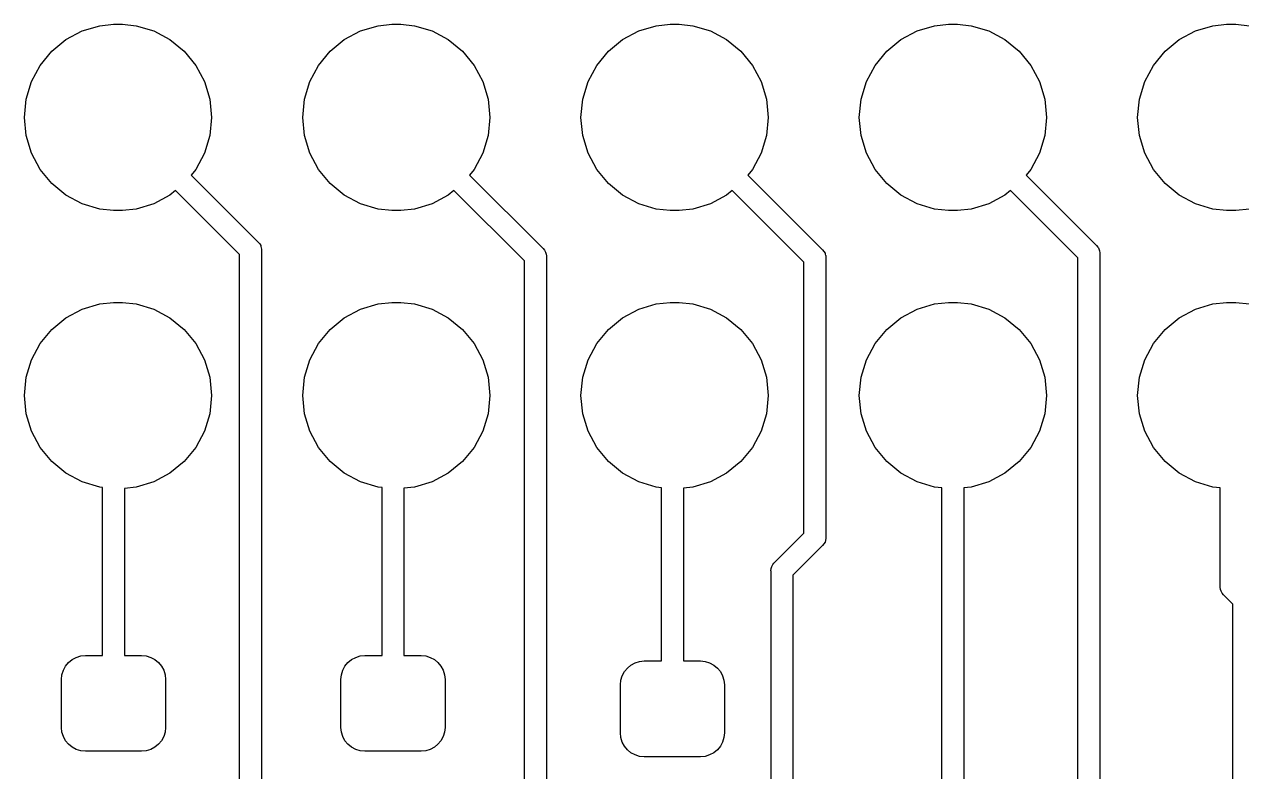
# Model space of a CAD drawing. Extents: x 1 to 84, y 1 to 137.
# Drawn here: x 27.89 to 39, y 64.26 to 71.09 of the extents above; entities that cross this region are included whole.
import ezdxf

# ---------------------------------------------------------------- set-up
doc = ezdxf.new("R2010")
doc.units = 0
doc.layers.add('BLACK', color=7, linetype='CONTINUOUS')

msp = doc.modelspace()

# ---------------------------------------------------------------- linework, layer by layer
at = {"layer": 'BLACK', "linetype": 'CONTINUOUS'}
for p, q in [((28.2655, 70.9502), (28.4131, 71.0291)), ((28.4131, 71.0291), (28.5734, 71.0777)), ((28.5734, 71.0777), (28.6983, 71.09)), ((28.6983, 71.09), (28.7817, 71.09)), ((28.7817, 71.09), (28.9066, 71.0777)), ((28.9066, 71.0777), (29.0669, 71.0291)), ((29.0669, 71.0291), (29.2145, 70.9502)), ((30.8055, 70.9502), (30.9531, 71.0291)), ((30.9531, 71.0291), (31.1134, 71.0777)), ((31.1134, 71.0777), (31.2383, 71.09)), ((31.2383, 71.09), (31.3217, 71.09)), ((31.3217, 71.09), (31.4466, 71.0777)), ((31.4466, 71.0777), (31.6069, 71.0291)), ((31.6069, 71.0291), (31.7545, 70.9502)), ((33.3455, 70.9502), (33.4931, 71.0291)), ((33.4931, 71.0291), (33.6534, 71.0777)), ((33.6534, 71.0777), (33.7783, 71.09)), ((33.7783, 71.09), (33.8617, 71.09)), ((33.8617, 71.09), (33.9866, 71.0777)), ((33.9866, 71.0777), (34.1469, 71.0291)), ((34.1469, 71.0291), (34.2945, 70.9502)), ((35.8855, 70.9502), (36.0331, 71.0291)), ((36.0331, 71.0291), (36.1934, 71.0777)), ((36.1934, 71.0777), (36.3183, 71.09)), ((36.3183, 71.09), (36.4017, 71.09)), ((36.4017, 71.09), (36.5266, 71.0777)), ((36.5266, 71.0777), (36.6869, 71.0291)), ((36.6869, 71.0291), (36.8345, 70.9502)), ((38.4255, 70.9502), (38.5731, 71.0291)), ((38.5731, 71.0291), (38.7334, 71.0777)), ((38.7334, 71.0777), (38.8583, 71.09)), ((38.8583, 71.09), (38.9417, 71.09)), ((38.9417, 71.09), (39.0666, 71.0777)), ((28.1361, 70.8439), (28.2655, 70.9502)), ((29.2145, 70.9502), (29.3439, 70.8439)), ((30.6761, 70.8439), (30.8055, 70.9502)), ((31.7545, 70.9502), (31.8839, 70.8439)), ((33.2161, 70.8439), (33.3455, 70.9502)), ((34.2945, 70.9502), (34.4239, 70.8439)), ((35.7561, 70.8439), (35.8855, 70.9502)), ((36.8345, 70.9502), (36.9639, 70.8439)), ((38.2961, 70.8439), (38.4255, 70.9502)), ((28.0298, 70.7145), (28.1361, 70.8439)), ((29.3439, 70.8439), (29.4502, 70.7145)), ((30.5698, 70.7145), (30.6761, 70.8439)), ((31.8839, 70.8439), (31.9902, 70.7145)), ((33.1098, 70.7145), (33.2161, 70.8439)), ((34.4239, 70.8439), (34.5302, 70.7145)), ((35.6498, 70.7145), (35.7561, 70.8439)), ((36.9639, 70.8439), (37.0702, 70.7145)), ((38.1898, 70.7145), (38.2961, 70.8439)), ((27.9509, 70.5669), (28.0298, 70.7145)), ((29.4502, 70.7145), (29.5291, 70.5669)), ((30.4909, 70.5669), (30.5698, 70.7145)), ((31.9902, 70.7145), (32.0691, 70.5669)), ((33.0309, 70.5669), (33.1098, 70.7145)), ((34.5302, 70.7145), (34.6091, 70.5669)), ((35.5709, 70.5669), (35.6498, 70.7145)), ((37.0702, 70.7145), (37.1491, 70.5669)), ((38.1109, 70.5669), (38.1898, 70.7145)), ((27.9023, 70.4066), (27.9509, 70.5669)), ((29.5291, 70.5669), (29.5777, 70.4066)), ((30.4423, 70.4066), (30.4909, 70.5669)), ((32.0691, 70.5669), (32.1177, 70.4066)), ((32.9823, 70.4066), (33.0309, 70.5669)), ((34.6091, 70.5669), (34.6577, 70.4066)), ((35.5223, 70.4066), (35.5709, 70.5669)), ((37.1491, 70.5669), (37.1977, 70.4066)), ((38.0623, 70.4066), (38.1109, 70.5669)), ((27.8859, 70.24), (27.9023, 70.4066)), ((29.5777, 70.4066), (29.5941, 70.24)), ((30.4259, 70.24), (30.4423, 70.4066)), ((32.1177, 70.4066), (32.1341, 70.24)), ((32.9659, 70.24), (32.9823, 70.4066)), ((34.6577, 70.4066), (34.6741, 70.24)), ((35.5059, 70.24), (35.5223, 70.4066)), ((37.1977, 70.4066), (37.2141, 70.24)), ((38.0459, 70.24), (38.0623, 70.4066)), ((27.9023, 70.0734), (27.8859, 70.24)), ((29.5941, 70.24), (29.5777, 70.0734)), ((30.4423, 70.0734), (30.4259, 70.24)), ((32.1341, 70.24), (32.1177, 70.0734)), ((32.9823, 70.0734), (32.9659, 70.24)), ((34.6741, 70.24), (34.6577, 70.0734)), ((35.5223, 70.0734), (35.5059, 70.24)), ((37.2141, 70.24), (37.1977, 70.0734)), ((38.0623, 70.0734), (38.0459, 70.24)), ((27.9509, 69.9131), (27.9023, 70.0734)), ((29.5777, 70.0734), (29.5291, 69.9131)), ((30.4909, 69.9131), (30.4423, 70.0734)), ((32.1177, 70.0734), (32.0691, 69.9131)), ((33.0309, 69.9131), (32.9823, 70.0734)), ((34.6577, 70.0734), (34.6091, 69.9131)), ((35.5709, 69.9131), (35.5223, 70.0734)), ((37.1977, 70.0734), (37.1491, 69.9131)), ((38.1109, 69.9131), (38.0623, 70.0734)), ((28.0298, 69.7655), (27.9509, 69.9131)), ((29.5291, 69.9131), (29.4502, 69.7655)), ((30.5698, 69.7655), (30.4909, 69.9131)), ((32.0691, 69.9131), (31.9902, 69.7655)), ((33.1098, 69.7655), (33.0309, 69.9131)), ((34.6091, 69.9131), (34.5302, 69.7655)), ((35.6498, 69.7655), (35.5709, 69.9131)), ((37.1491, 69.9131), (37.0702, 69.7655)), ((38.1898, 69.7655), (38.1109, 69.9131)), ((28.1361, 69.6361), (28.0298, 69.7655)), ((29.4502, 69.7655), (29.4077, 69.7137)), ((29.4077, 69.7137), (30.0172, 69.1042)), ((30.6761, 69.6361), (30.5698, 69.7655)), ((31.9902, 69.7655), (31.9477, 69.7137)), ((31.9477, 69.7137), (32.6172, 69.0442)), ((33.2161, 69.6361), (33.1098, 69.7655)), ((34.5302, 69.7655), (34.4877, 69.7137)), ((34.4877, 69.7137), (35.1672, 69.0342)), ((35.7561, 69.6361), (35.6498, 69.7655)), ((37.0702, 69.7655), (37.0277, 69.7137)), ((37.0277, 69.7137), (37.6672, 69.0742)), ((38.2961, 69.6361), (38.1898, 69.7655)), ((28.2655, 69.5298), (28.1361, 69.6361)), ((29.2663, 69.5723), (29.2145, 69.5298)), ((29.85, 68.9886), (29.2663, 69.5723)), ((30.8055, 69.5298), (30.6761, 69.6361)), ((31.8063, 69.5723), (31.7545, 69.5298)), ((32.45, 68.9286), (31.8063, 69.5723)), ((33.3455, 69.5298), (33.2161, 69.6361)), ((34.3463, 69.5723), (34.2945, 69.5298)), ((35, 68.9186), (34.3463, 69.5723)), ((35.8855, 69.5298), (35.7561, 69.6361)), ((36.8863, 69.5723), (36.8345, 69.5298)), ((37.5, 68.9586), (36.8863, 69.5723)), ((38.4255, 69.5298), (38.2961, 69.6361)), ((28.4131, 69.4509), (28.2655, 69.5298)), ((28.5734, 69.4023), (28.4131, 69.4509)), ((29.0669, 69.4509), (28.9066, 69.4023)), ((29.2145, 69.5298), (29.0669, 69.4509)), ((30.9531, 69.4509), (30.8055, 69.5298)), ((31.1134, 69.4023), (30.9531, 69.4509)), ((31.6069, 69.4509), (31.4466, 69.4023)), ((31.7545, 69.5298), (31.6069, 69.4509)), ((33.4931, 69.4509), (33.3455, 69.5298)), ((33.6534, 69.4023), (33.4931, 69.4509)), ((34.1469, 69.4509), (33.9866, 69.4023)), ((34.2945, 69.5298), (34.1469, 69.4509)), ((36.0331, 69.4509), (35.8855, 69.5298)), ((36.1934, 69.4023), (36.0331, 69.4509)), ((36.6869, 69.4509), (36.5266, 69.4023)), ((36.8345, 69.5298), (36.6869, 69.4509)), ((38.5731, 69.4509), (38.4255, 69.5298)), ((38.7334, 69.4023), (38.5731, 69.4509)), ((28.6983, 69.39), (28.5734, 69.4023)), ((28.7817, 69.39), (28.6983, 69.39)), ((28.9066, 69.4023), (28.7817, 69.39)), ((31.2383, 69.39), (31.1134, 69.4023)), ((31.3217, 69.39), (31.2383, 69.39)), ((31.4466, 69.4023), (31.3217, 69.39)), ((33.7783, 69.39), (33.6534, 69.4023)), ((33.8617, 69.39), (33.7783, 69.39)), ((33.9866, 69.4023), (33.8617, 69.39)), ((36.3183, 69.39), (36.1934, 69.4023)), ((36.4017, 69.39), (36.3183, 69.39)), ((36.5266, 69.4023), (36.4017, 69.39)), ((38.8583, 69.39), (38.7334, 69.4023)), ((38.9417, 69.39), (38.8583, 69.39)), ((39.0666, 69.4023), (38.9417, 69.39)), ((30.0172, 69.1042), (30.0211, 69.1011)), ((30.0211, 69.1011), (30.0242, 69.0972)), ((29.85, 62.175), (29.85, 68.9886)), ((30.0242, 69.0972), (30.0242, 69.0972)), ((30.0242, 69.0972), (30.0258, 69.0952)), ((30.0258, 69.0952), (30.0335, 69.0858)), ((30.0335, 69.0858), (30.0428, 69.0685)), ((30.0428, 69.0685), (30.0456, 69.0595)), ((30.0456, 69.0595), (30.0486, 69.0496)), ((30.0486, 69.0496), (30.0486, 69.0496)), ((30.0486, 69.0496), (30.05, 69.0349)), ((30.05, 69.0349), (30.05, 69.0349)), ((30.05, 69.0349), (30.0505, 69.03)), ((30.0505, 69.03), (30.05, 69.0251)), ((30.05, 69.0251), (30.05, 62.175)), ((32.6172, 69.0442), (32.6211, 69.0411)), ((32.6211, 69.0411), (32.6335, 69.0258)), ((32.6335, 69.0258), (32.6428, 69.0085)), ((32.6428, 69.0085), (32.6452, 69.0008)), ((32.6452, 69.0008), (32.6481, 68.9911)), ((32.6481, 68.9911), (32.6486, 68.9896)), ((32.6486, 68.9896), (32.65, 68.9749)), ((35.1672, 69.0342), (35.1711, 69.0311)), ((35.1711, 69.0311), (35.1835, 69.0158)), ((35.1835, 69.0158), (35.1928, 68.9985)), ((35.1928, 68.9985), (35.1955, 68.9896)), ((35.1955, 68.9896), (35.1986, 68.9796)), ((37.6672, 69.0742), (37.6711, 69.0711)), ((37.6711, 69.0711), (37.6835, 69.0558)), ((37.6835, 69.0558), (37.6874, 69.0486)), ((37.6874, 69.0486), (37.6928, 69.0385)), ((37.6928, 69.0385), (37.6983, 69.0205)), ((37.6983, 69.0205), (37.6986, 69.0196)), ((37.6986, 69.0196), (37.7, 69.0049)), ((37.7, 69.0049), (37.7, 69.0049)), ((37.7, 69.0049), (37.7005, 69)), ((37.7005, 69), (37.7, 68.9951)), ((37.7, 68.9951), (37.7, 61.2914)), ((32.45, 62.175), (32.45, 68.9286)), ((32.65, 68.9749), (32.65, 68.9749)), ((32.65, 68.9749), (32.6505, 68.97)), ((32.6505, 68.97), (32.65, 68.9651)), ((32.65, 68.9651), (32.65, 62.175)), ((35, 66.4414), (35, 68.9186)), ((35.1986, 68.9796), (35.1988, 68.9772)), ((35.1988, 68.9772), (35.2, 68.9649)), ((35.2, 68.9649), (35.2, 68.9649)), ((35.2, 68.9649), (35.2005, 68.96)), ((35.2005, 68.96), (35.2, 68.9551)), ((35.2, 68.9551), (35.2, 66.4049)), ((37.5, 61.2549), (37.5, 68.9586)), ((28.5734, 68.5377), (28.6983, 68.55)), ((28.6983, 68.55), (28.7817, 68.55)), ((28.7817, 68.55), (28.9066, 68.5377)), ((31.1134, 68.5377), (31.2383, 68.55)), ((31.2383, 68.55), (31.3217, 68.55)), ((31.3217, 68.55), (31.4466, 68.5377)), ((33.6534, 68.5377), (33.7783, 68.55)), ((33.7783, 68.55), (33.8617, 68.55)), ((33.8617, 68.55), (33.9866, 68.5377)), ((36.1934, 68.5377), (36.3183, 68.55)), ((36.3183, 68.55), (36.4017, 68.55)), ((36.4017, 68.55), (36.5266, 68.5377)), ((38.7334, 68.5377), (38.8583, 68.55)), ((38.8583, 68.55), (38.9417, 68.55)), ((38.9417, 68.55), (39.0666, 68.5377)), ((28.2655, 68.4102), (28.4131, 68.4891)), ((28.4131, 68.4891), (28.5734, 68.5377)), ((28.9066, 68.5377), (29.0669, 68.4891)), ((29.0669, 68.4891), (29.2145, 68.4102)), ((30.8055, 68.4102), (30.9531, 68.4891)), ((30.9531, 68.4891), (31.1134, 68.5377)), ((31.4466, 68.5377), (31.6069, 68.4891)), ((31.6069, 68.4891), (31.7545, 68.4102)), ((33.3455, 68.4102), (33.4931, 68.4891)), ((33.4931, 68.4891), (33.6534, 68.5377)), ((33.9866, 68.5377), (34.1469, 68.4891)), ((34.1469, 68.4891), (34.2945, 68.4102)), ((35.8855, 68.4102), (36.0331, 68.4891)), ((36.0331, 68.4891), (36.1934, 68.5377)), ((36.5266, 68.5377), (36.6869, 68.4891)), ((36.6869, 68.4891), (36.8345, 68.4102)), ((38.4255, 68.4102), (38.5731, 68.4891)), ((38.5731, 68.4891), (38.7334, 68.5377)), ((28.1361, 68.3039), (28.2655, 68.4102)), ((29.2145, 68.4102), (29.3439, 68.3039)), ((30.6761, 68.3039), (30.8055, 68.4102)), ((31.7545, 68.4102), (31.8839, 68.3039)), ((33.2161, 68.3039), (33.3455, 68.4102)), ((34.2945, 68.4102), (34.4239, 68.3039)), ((35.7561, 68.3039), (35.8855, 68.4102)), ((36.8345, 68.4102), (36.9639, 68.3039)), ((38.2961, 68.3039), (38.4255, 68.4102)), ((28.0298, 68.1745), (28.1361, 68.3039)), ((29.3439, 68.3039), (29.4502, 68.1745)), ((30.5698, 68.1745), (30.6761, 68.3039)), ((31.8839, 68.3039), (31.9902, 68.1745)), ((33.1098, 68.1745), (33.2161, 68.3039)), ((34.4239, 68.3039), (34.5302, 68.1745)), ((35.6498, 68.1745), (35.7561, 68.3039)), ((36.9639, 68.3039), (37.0702, 68.1745)), ((38.1898, 68.1745), (38.2961, 68.3039)), ((27.9509, 68.0269), (28.0298, 68.1745)), ((29.4502, 68.1745), (29.5291, 68.0269)), ((30.4909, 68.0269), (30.5698, 68.1745)), ((31.9902, 68.1745), (32.0691, 68.0269)), ((33.0309, 68.0269), (33.1098, 68.1745)), ((34.5302, 68.1745), (34.6091, 68.0269)), ((35.5709, 68.0269), (35.6498, 68.1745)), ((37.0702, 68.1745), (37.1491, 68.0269)), ((38.1109, 68.0269), (38.1898, 68.1745)), ((27.9023, 67.8666), (27.9509, 68.0269)), ((29.5291, 68.0269), (29.5777, 67.8666)), ((30.4423, 67.8666), (30.4909, 68.0269)), ((32.0691, 68.0269), (32.1177, 67.8666)), ((32.9823, 67.8666), (33.0309, 68.0269)), ((34.6091, 68.0269), (34.6577, 67.8666)), ((35.5223, 67.8666), (35.5709, 68.0269)), ((37.1491, 68.0269), (37.1977, 67.8666)), ((38.0623, 67.8666), (38.1109, 68.0269)), ((27.8859, 67.7), (27.9023, 67.8666)), ((29.5777, 67.8666), (29.5941, 67.7)), ((30.4259, 67.7), (30.4423, 67.8666)), ((32.1177, 67.8666), (32.1341, 67.7)), ((32.9659, 67.7), (32.9823, 67.8666)), ((34.6577, 67.8666), (34.6741, 67.7)), ((35.5059, 67.7), (35.5223, 67.8666)), ((37.1977, 67.8666), (37.2141, 67.7)), ((38.0459, 67.7), (38.0623, 67.8666)), ((27.9023, 67.5334), (27.8859, 67.7)), ((29.5941, 67.7), (29.5777, 67.5334)), ((30.4423, 67.5334), (30.4259, 67.7)), ((32.1341, 67.7), (32.1177, 67.5334)), ((32.9823, 67.5334), (32.9659, 67.7)), ((34.6741, 67.7), (34.6577, 67.5334)), ((35.5223, 67.5334), (35.5059, 67.7)), ((37.2141, 67.7), (37.1977, 67.5334)), ((38.0623, 67.5334), (38.0459, 67.7)), ((27.9509, 67.3731), (27.9023, 67.5334)), ((29.5777, 67.5334), (29.5291, 67.3731)), ((30.4909, 67.3731), (30.4423, 67.5334)), ((32.1177, 67.5334), (32.0691, 67.3731)), ((33.0309, 67.3731), (32.9823, 67.5334)), ((34.6577, 67.5334), (34.6091, 67.3731)), ((35.5709, 67.3731), (35.5223, 67.5334)), ((37.1977, 67.5334), (37.1491, 67.3731)), ((38.1109, 67.3731), (38.0623, 67.5334)), ((28.0298, 67.2255), (27.9509, 67.3731)), ((29.5291, 67.3731), (29.4502, 67.2255)), ((30.5698, 67.2255), (30.4909, 67.3731)), ((32.0691, 67.3731), (31.9902, 67.2255)), ((33.1098, 67.2255), (33.0309, 67.3731)), ((34.6091, 67.3731), (34.5302, 67.2255)), ((35.6498, 67.2255), (35.5709, 67.3731)), ((37.1491, 67.3731), (37.0702, 67.2255)), ((38.1898, 67.2255), (38.1109, 67.3731)), ((28.1361, 67.0961), (28.0298, 67.2255)), ((29.4502, 67.2255), (29.3439, 67.0961)), ((30.6761, 67.0961), (30.5698, 67.2255)), ((31.9902, 67.2255), (31.8839, 67.0961)), ((33.2161, 67.0961), (33.1098, 67.2255)), ((34.5302, 67.2255), (34.4239, 67.0961)), ((35.7561, 67.0961), (35.6498, 67.2255)), ((37.0702, 67.2255), (36.9639, 67.0961)), ((38.2961, 67.0961), (38.1898, 67.2255)), ((28.2655, 66.9898), (28.1361, 67.0961)), ((28.4131, 66.9109), (28.2655, 66.9898)), ((29.2145, 66.9898), (29.0669, 66.9109)), ((29.3439, 67.0961), (29.2145, 66.9898)), ((30.8055, 66.9898), (30.6761, 67.0961)), ((30.9531, 66.9109), (30.8055, 66.9898)), ((31.7545, 66.9898), (31.6069, 66.9109)), ((31.8839, 67.0961), (31.7545, 66.9898)), ((33.3455, 66.9898), (33.2161, 67.0961)), ((33.4931, 66.9109), (33.3455, 66.9898)), ((34.2945, 66.9898), (34.1469, 66.9109)), ((34.4239, 67.0961), (34.2945, 66.9898)), ((35.8855, 66.9898), (35.7561, 67.0961)), ((36.0331, 66.9109), (35.8855, 66.9898)), ((36.8345, 66.9898), (36.6869, 66.9109)), ((36.9639, 67.0961), (36.8345, 66.9898)), ((38.4255, 66.9898), (38.2961, 67.0961)), ((38.5731, 66.9109), (38.4255, 66.9898)), ((28.5734, 66.8623), (28.4131, 66.9109)), ((29.0669, 66.9109), (28.9066, 66.8623)), ((31.1134, 66.8623), (30.9531, 66.9109)), ((31.6069, 66.9109), (31.4466, 66.8623)), ((33.6534, 66.8623), (33.4931, 66.9109)), ((34.1469, 66.9109), (33.9866, 66.8623)), ((36.1934, 66.8623), (36.0331, 66.9109)), ((36.6869, 66.9109), (36.5266, 66.8623)), ((38.7334, 66.8623), (38.5731, 66.9109)), ((28.6, 66.8597), (28.5734, 66.8623)), ((28.6, 65.325), (28.6, 66.8597)), ((28.9066, 66.8623), (28.8, 66.8518)), ((28.8, 66.8518), (28.8, 65.325)), ((31.15, 66.8587), (31.1134, 66.8623)), ((31.15, 65.325), (31.15, 66.8587)), ((31.4466, 66.8623), (31.35, 66.8528)), ((31.35, 66.8528), (31.35, 65.325)), ((33.7, 66.8577), (33.6534, 66.8623)), ((33.7, 65.275), (33.7, 66.8577)), ((33.9866, 66.8623), (33.9, 66.8538)), ((33.9, 66.8538), (33.9, 65.275)), ((36.26, 66.8557), (36.1934, 66.8623)), ((36.26, 66.493), (36.26, 66.8557)), ((36.5266, 66.8623), (36.46, 66.8557)), ((36.46, 66.8557), (36.46, 61.1814)), ((38.8, 66.8557), (38.7334, 66.8623)), ((38.8, 65.9549), (38.8, 66.8557)), ((34.7328, 66.1742), (35, 66.4414)), ((36.26, 61.1449), (36.26, 66.493)), ((36.26, 66.493), (36.26, 66.493)), ((35.1672, 66.3258), (34.9, 66.0586)), ((35.1711, 66.3289), (35.1672, 66.3258)), ((35.1835, 66.3442), (35.1711, 66.3289)), ((35.1928, 66.3615), (35.1835, 66.3442)), ((35.1969, 66.375), (35.1928, 66.3615)), ((35.1986, 66.3804), (35.1969, 66.375)), ((35.1993, 66.3885), (35.1986, 66.3804)), ((35.2, 66.3951), (35.1993, 66.3885)), ((35.2, 66.4049), (35.2005, 66.4)), ((35.2005, 66.4), (35.2, 66.3951)), ((35.2, 66.3951), (35.2, 66.3951)), ((34.6995, 66.1), (34.7014, 66.1196)), ((34.7, 66.0951), (34.6995, 66.1)), ((34.7014, 66.1196), (34.7072, 66.1385)), ((34.7072, 66.1385), (34.7165, 66.1558)), ((34.7165, 66.1558), (34.7258, 66.1672)), ((34.7258, 66.1672), (34.7289, 66.1711)), ((34.7289, 66.1711), (34.7328, 66.1742)), ((34.7, 62.175), (34.7, 66.0951)), ((34.9, 66.0586), (34.9, 62.175)), ((38.7995, 65.95), (38.8, 65.9549)), ((38.8, 65.9451), (38.7995, 65.95)), ((38.8012, 65.9324), (38.8, 65.9451)), ((38.8, 65.9451), (38.8, 65.9451)), ((38.8014, 65.9304), (38.8012, 65.9324)), ((38.8022, 65.9278), (38.8014, 65.9304)), ((38.8072, 65.9115), (38.8022, 65.9278)), ((38.8165, 65.8942), (38.8072, 65.9115)), ((38.8289, 65.8789), (38.8165, 65.8942)), ((38.8328, 65.8758), (38.8289, 65.8789)), ((38.915, 65.7935), (38.8328, 65.8758)), ((38.915, 39.0899), (38.915, 65.7935)), ((28.4011, 65.3208), (28.4437, 65.325)), ((28.4437, 65.325), (28.6, 65.325)), ((28.8, 65.325), (28.9562, 65.325)), ((28.9562, 65.325), (28.9989, 65.3208)), ((30.9511, 65.3208), (30.9937, 65.325)), ((30.9937, 65.325), (31.15, 65.325)), ((31.35, 65.325), (31.5062, 65.325)), ((31.5062, 65.325), (31.5489, 65.3208)), ((28.2417, 65.19), (28.2619, 65.2278)), ((28.2619, 65.2278), (28.2891, 65.2609)), ((28.2891, 65.2609), (28.3222, 65.2881)), ((28.3222, 65.2881), (28.36, 65.3083)), ((28.36, 65.3083), (28.4011, 65.3208)), ((28.9989, 65.3208), (29.04, 65.3083)), ((29.04, 65.3083), (29.0778, 65.2881)), ((29.0778, 65.2881), (29.1109, 65.2609)), ((29.1109, 65.2609), (29.1381, 65.2278)), ((29.1381, 65.2278), (29.1583, 65.19)), ((30.7917, 65.19), (30.8119, 65.2278)), ((30.8119, 65.2278), (30.8391, 65.2609)), ((30.8391, 65.2609), (30.8722, 65.2881)), ((30.8722, 65.2881), (30.91, 65.3083)), ((30.91, 65.3083), (30.9511, 65.3208)), ((31.5489, 65.3208), (31.59, 65.3083)), ((31.59, 65.3083), (31.6278, 65.2881)), ((31.6278, 65.2881), (31.6609, 65.2609)), ((31.6609, 65.2609), (31.6881, 65.2278)), ((31.6881, 65.2278), (31.7083, 65.19)), ((33.3891, 65.2109), (33.4222, 65.2381)), ((33.4222, 65.2381), (33.46, 65.2583)), ((33.46, 65.2583), (33.5011, 65.2708)), ((33.5011, 65.2708), (33.5437, 65.275)), ((33.5437, 65.275), (33.7, 65.275)), ((33.9, 65.275), (34.0562, 65.275)), ((34.0562, 65.275), (34.0989, 65.2708)), ((34.0989, 65.2708), (34.14, 65.2583)), ((34.14, 65.2583), (34.1778, 65.2381)), ((34.1778, 65.2381), (34.2109, 65.2109)), ((28.225, 65.1063), (28.2292, 65.1489)), ((28.225, 64.6688), (28.225, 65.1063)), ((28.2292, 65.1489), (28.2417, 65.19)), ((29.1583, 65.19), (29.1708, 65.1489)), ((29.1708, 65.1489), (29.175, 65.1063)), ((29.175, 65.1063), (29.175, 64.6688)), ((30.775, 65.1063), (30.7792, 65.1489)), ((30.775, 64.6688), (30.775, 65.1063)), ((30.7792, 65.1489), (30.7917, 65.19)), ((31.7083, 65.19), (31.7208, 65.1489)), ((31.7208, 65.1489), (31.725, 65.1063)), ((31.725, 65.1063), (31.725, 64.6688)), ((33.3292, 65.0989), (33.3417, 65.14)), ((33.3417, 65.14), (33.3619, 65.1778)), ((33.3619, 65.1778), (33.3891, 65.2109)), ((34.2109, 65.2109), (34.2381, 65.1778)), ((34.2381, 65.1778), (34.2583, 65.14)), ((34.2583, 65.14), (34.2708, 65.0989)), ((33.325, 65.0562), (33.3292, 65.0989)), ((33.325, 64.6187), (33.325, 65.0562)), ((34.2708, 65.0989), (34.275, 65.0562)), ((34.275, 65.0562), (34.275, 64.6187)), ((28.2292, 64.6261), (28.225, 64.6688)), ((29.175, 64.6688), (29.1708, 64.6261)), ((30.7792, 64.6261), (30.775, 64.6688)), ((31.725, 64.6688), (31.7208, 64.6261)), ((28.2417, 64.585), (28.2292, 64.6261)), ((28.2619, 64.5472), (28.2417, 64.585)), ((28.2891, 64.5141), (28.2619, 64.5472)), ((29.1381, 64.5472), (29.1109, 64.5141)), ((29.1583, 64.585), (29.1381, 64.5472)), ((29.1708, 64.6261), (29.1583, 64.585)), ((30.7917, 64.585), (30.7792, 64.6261)), ((30.8119, 64.5472), (30.7917, 64.585)), ((30.8391, 64.5141), (30.8119, 64.5472)), ((31.6881, 64.5472), (31.6609, 64.5141)), ((31.7083, 64.585), (31.6881, 64.5472)), ((31.7208, 64.6261), (31.7083, 64.585)), ((33.3292, 64.5761), (33.325, 64.6187)), ((33.3417, 64.535), (33.3292, 64.5761)), ((34.2708, 64.5761), (34.2583, 64.535)), ((34.275, 64.6187), (34.2708, 64.5761)), ((28.3222, 64.4869), (28.2891, 64.5141)), ((28.36, 64.4667), (28.3222, 64.4869)), ((28.4011, 64.4542), (28.36, 64.4667)), ((28.4437, 64.45), (28.4011, 64.4542)), ((28.9562, 64.45), (28.4437, 64.45)), ((28.9989, 64.4542), (28.9562, 64.45)), ((29.04, 64.4667), (28.9989, 64.4542)), ((29.0778, 64.4869), (29.04, 64.4667)), ((29.1109, 64.5141), (29.0778, 64.4869)), ((30.8722, 64.4869), (30.8391, 64.5141)), ((30.91, 64.4667), (30.8722, 64.4869)), ((30.9511, 64.4542), (30.91, 64.4667)), ((30.9937, 64.45), (30.9511, 64.4542)), ((31.5062, 64.45), (30.9937, 64.45)), ((31.5489, 64.4542), (31.5062, 64.45)), ((31.59, 64.4667), (31.5489, 64.4542)), ((31.6278, 64.4869), (31.59, 64.4667)), ((31.6609, 64.5141), (31.6278, 64.4869)), ((33.3619, 64.4972), (33.3417, 64.535)), ((33.3891, 64.4641), (33.3619, 64.4972)), ((33.4222, 64.4369), (33.3891, 64.4641)), ((33.46, 64.4167), (33.4222, 64.4369)), ((34.1778, 64.4369), (34.14, 64.4167)), ((34.2109, 64.4641), (34.1778, 64.4369)), ((34.2381, 64.4972), (34.2109, 64.4641)), ((34.2583, 64.535), (34.2381, 64.4972)), ((33.5011, 64.4042), (33.46, 64.4167)), ((33.5437, 64.4), (33.5011, 64.4042)), ((34.0562, 64.4), (33.5437, 64.4)), ((34.0989, 64.4042), (34.0562, 64.4)), ((34.14, 64.4167), (34.0989, 64.4042))]:
    msp.add_line(p, q, dxfattribs=at)

doc.saveas('drawing.dxf')
